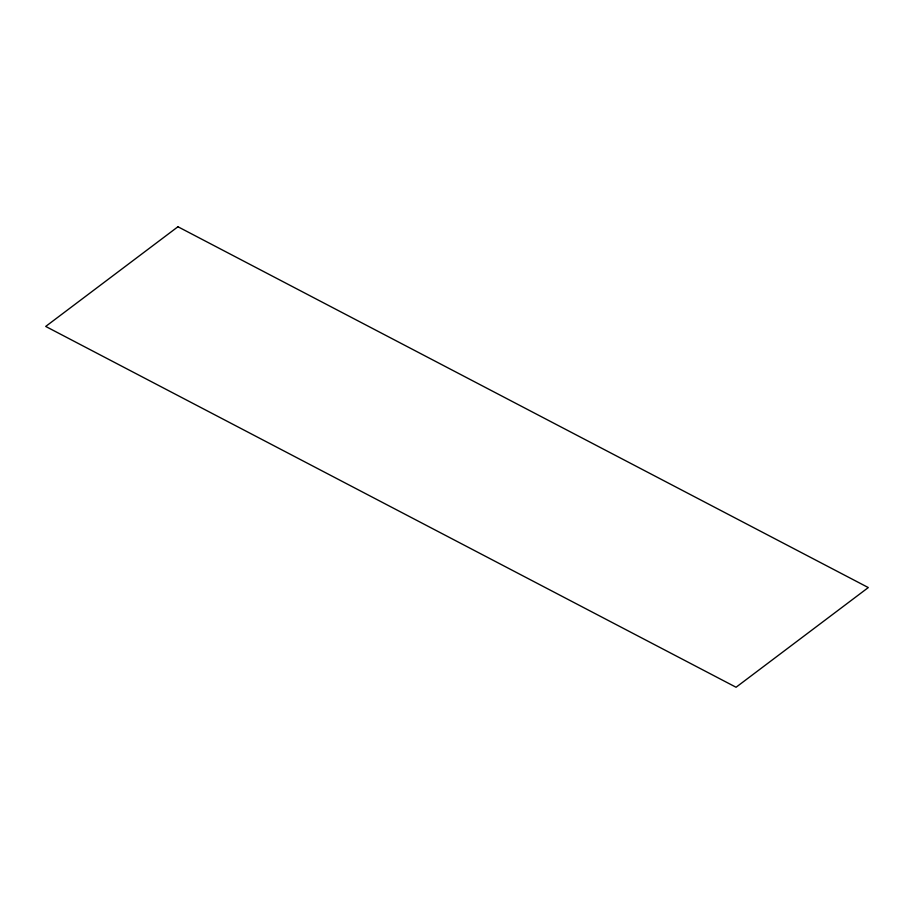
<?xml version="1.0" encoding="UTF-8"?>
<svg xmlns="http://www.w3.org/2000/svg" width="914" height="914" viewBox="0 0 914 914"><rect width="100%" height="100%" fill="white"/><g stroke="black" fill="none" stroke-linecap="round" stroke-linejoin="round"><path stroke-width="1.37" d="M177.944 226.752L45.7 326.435L736.056 687.248L868.3 587.565L177.944 226.752"/></g></svg>
